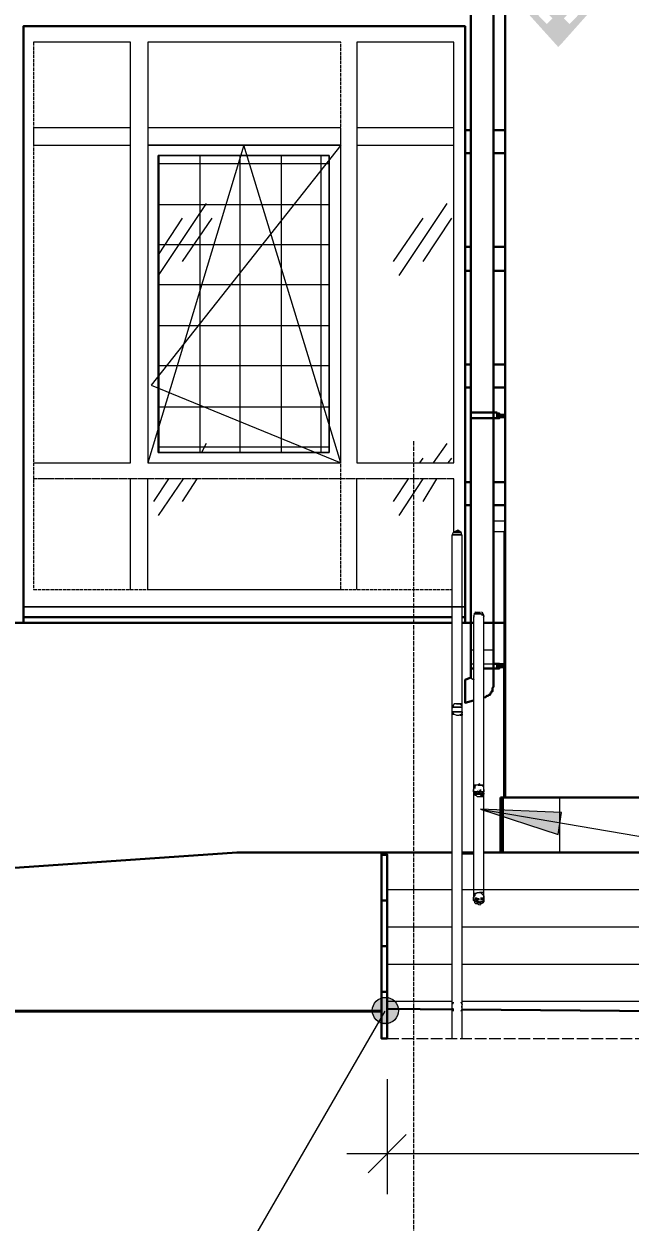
# Model space of a CAD drawing. Header units: millimetres. Extents: x 504091 to 2165846, y 135022 to 442887.
# Drawn here: x 1027416 to 1029664, y 307355 to 311793 of the extents above; entities that cross this region are included whole.
import ezdxf

# ---------------------------------------------------------------- set-up
doc = ezdxf.new("R2010")
doc.units = ezdxf.units.MM
doc.linetypes.add('PDF_IMPORT', pattern=[1, 0.8, -0.2])
doc.layers.get('Defpoints').update_dxf_attribs({"color": 255})
for name, color, linetype in [('PDF _Аннотация', 7, 'Continuous'), ('PDF _Лестницы', 7, 'Continuous'), ('PDF _Линии', 7, 'Continuous'), ('PDF _Оси', 7, 'Continuous'), ('PDF _Отметки', 7, 'Continuous'), ('PDF _Перекрытие', 7, 'Continuous'), ('PDF _Стены внутренние', 7, 'Continuous'), ('PDF _Стены наружные', 7, 'Continuous'), ('PDF _Узлы', 7, 'Continuous')]:
    doc.layers.add(name, color=color, linetype=linetype)
for name, color, linetype, true_color in [('PDF _Обобщенные модели', 7, 'Continuous', 0xb5bcbf), ('PDF _Ограждение', 7, 'Continuous', 0x7f7f7f), ('PDF _Окна', 7, 'Continuous', 0x383e42), ('PDF _Стены штриховка поверхности', 7, 'Continuous', 0xcacbcc)]:
    doc.layers.add(name, color=color, linetype=linetype, true_color=true_color)
doc.layers.add('размеры', color=7, linetype='Continuous', lineweight=9)
doc.styles.add('GOST Common_1', font='GOST_Common.ttf', dxfattribs={"width": 0.9, "height": 250})
doc.styles.add('GOST Common_6', font='GOST_Common.ttf', dxfattribs={"width": 0.9, "height": 200})
doc.dimstyles.new('ADSK_Основной_2_5_мм_Округление_до_10_мм', dxfattribs={"dimscale": 304.8, "dimtxt": 251.428749, "dimasz": 0.463911, "dimexe": 0.492126, "dimexo": 0.492126, "dimgap": 0.098425, "dimtad": 1, "dimdec": 0, "dimrnd": 10, "dimdsep": 46, "dimtxsty": 'GOST Common_1', "dimblk1": 'OBLIQUE', "dimblk2": 'OBLIQUE', "dimsah": 1, "dimcen": 0.09, "dimdle": 0.492126, "dimazin": 2, "dimtfac": 1, "dimtdec": 4, "dimtix": 1, "dimtmove": 0, "dimatfit": 3, "dimfxl": 0, "dimtvp": 1, "dimtolj": 1, "dimtzin": 0, "dimlwd": 20, "dimlwe": 20, "dimarcsym": 0})

# ---------------------------------------------------------------- blocks, each defined once
blk = doc.blocks.new('_Oblique')
at = {"color": 0, "linetype": 'ByBlock', "lineweight": -2}
blk.add_line((-0.5, -0.5), (0.5, 0.5), dxfattribs=at)
blk = doc.blocks.new('*D959')
at = {"layer": 'Defpoints', "color": 0, "lineweight": 20, "transparency": 16777216}
for p in [(1042002.3, 308089.2), (1028763.5, 308034.7), (1042002.3, 307608.4)]:
    blk.add_point(p, dxfattribs=at)
at = {"layer": 'размеры', "color": 0, "transparency": 16777216}
for p, q in [((1042002.3, 307939.2), (1042002.3, 307458.4)), ((1028763.5, 307884.7), (1028763.5, 307458.4)), ((1028613.5, 307608.4), (1042152.3, 307608.4))]:
    blk.add_line(p, q, dxfattribs=at)
at = {"layer": 'размеры', "color": 0, "transparency": 16777216, "xscale": 141.4, "yscale": 141.4, "zscale": 141.4, "rotation": 180}
blk.add_blockref('_Oblique', (1028763.5, 307608.4), dxfattribs=at)
at = {"layer": 'размеры', "color": 0, "transparency": 16777216, "xscale": 141.4, "yscale": 141.4, "zscale": 141.4}
blk.add_blockref('_Oblique', (1042002.3, 307608.4), dxfattribs=at)
at = {"layer": 'размеры', "color": 0, "lineweight": 20, "transparency": 16777216, "insert": (1035382.9, 307738.4), "char_height": 200, "attachment_point": 5, "style": 'GOST Common_6'}
blk.add_mtext('\\A1;13250', dxfattribs=at)

msp = doc.modelspace()

# ---------------------------------------------------------------- hatches: boundary and pattern name
at = {"layer": 'PDF _Аннотация', "transparency": 33554687}
msp.add_hatch(color=256, dxfattribs=at).paths.add_polyline_path([(1029410.1859, 308871.5086), (1029109.6709, 308884.2064), (1029151.997, 308871.5086), (1029397.4881, 308791.0891)])
at = {"layer": 'PDF _Обобщенные модели', "true_color": 0xbdbbb9, "transparency": 33554559}
msp.add_hatch(color=9, dxfattribs=at).paths.add_polyline_path([(1029179.2197, 310345.1668), (1029179.2197, 310336.7016), (1029200.3827, 310336.7016), (1029200.3827, 310345.1668)])
at = {"layer": 'PDF _Обобщенные модели', "transparency": 33554559}
msp.add_hatch(color=7, dxfattribs=at).paths.add_polyline_path([(1029056.4741, 309363.2022), (1029056.4741, 309367.4348), (1029052.2415, 309367.4348), (1029048.0089, 309363.2022), (1029052.2415, 309358.9696), (1029056.4741, 309358.9696)])
at = {"layer": 'PDF _Ограждение', "transparency": 33554559}
h = msp.add_hatch(color=256, dxfattribs=at)
h.paths.add_polyline_path([(1029113.5019, 308571.7049), (1029105.0367, 308575.9375), (1029113.5019, 308571.7049)], flags=0)
h.paths.add_polyline_path([(1029113.5019, 308571.7049), (1029109.2693, 308571.7049), (1029113.5019, 308571.7049)], flags=0)
h.paths.add_polyline_path([(1029113.5019, 308571.7049), (1029109.2693, 308571.7049), (1029113.5019, 308571.7049)], flags=0)
at = {"layer": 'PDF _Отметки', "transparency": 33554687}
msp.add_hatch(color=256, dxfattribs=at).paths.add_polyline_path([(1028767.401, 308187.3065), (1028746.238, 308187.3065), (1028737.7728, 308183.0739), (1028733.5402, 308183.0739), (1028729.3076, 308178.8413), (1028725.075, 308178.8413), (1028725.075, 308174.6087), (1028716.6097, 308166.1435), (1028712.3771, 308166.1435), (1028712.3771, 308161.9109), (1028708.1445, 308157.6783), (1028708.1445, 308144.9805), (1028703.9119, 308140.7479), (1028703.9119, 308132.2827), (1028708.1445, 308128.05), (1028708.1445, 308119.5848), (1028712.3771, 308115.3522), (1028712.3771, 308111.1196), (1028733.5402, 308089.9566), (1028746.238, 308089.9566), (1028750.4706, 308085.724), (1028763.1684, 308085.724), (1028767.401, 308089.9566), (1028775.8662, 308089.9566), (1028784.3314, 308098.4218), (1028788.5641, 308098.4218), (1028792.7967, 308102.6544), (1028792.7967, 308106.887), (1028801.2619, 308115.3522), (1028801.2619, 308119.5848), (1028805.4945, 308123.8174), (1028805.4945, 308153.4457), (1028801.2619, 308157.6783), (1028801.2619, 308161.9109), (1028797.0293, 308166.1435), (1028792.7967, 308166.1435), (1028792.7967, 308170.3761), (1028784.3314, 308178.8413), (1028780.0988, 308178.8413), (1028775.8662, 308183.0739), (1028771.6336, 308183.0739)])
at = {"layer": 'PDF _Стены штриховка поверхности', "true_color": 0xfbfbf4, "transparency": 33554687}
h = msp.add_hatch(color=7, dxfattribs=at)
h.paths.add_polyline_path([(1040473.9034, 311881.2887), (1040452.7403, 311902.4517), (1040431.5773, 311881.2887), (1040495.0664, 311813.567), (1040495.0664, 311809.3344), (1040511.9968, 311792.404), (1040533.1599, 311809.3344), (1040533.1599, 311813.567)])
h.paths.add_polyline_path([(1029519.9189, 311881.2887), (1029498.7559, 311902.4517), (1029481.8255, 311881.2887), (1029418.3364, 311813.567), (1029439.4994, 311792.404), (1029460.6624, 311813.567)])
h.paths.add_polyline_path([(1040554.3229, 311707.7518), (1040397.7165, 311881.2887), (1040478.136, 311953.243), (1040634.7424, 311953.243), (1040715.1619, 311881.2887), (1040567.0207, 311720.4497)])
h.paths.add_polyline_path([(1029397.1733, 311707.7518), (1029240.5669, 311881.2887), (1029316.7538, 311953.243), (1029477.5929, 311953.243), (1029553.7798, 311881.2887), (1029414.1038, 311724.6823)], flags=0)
h.paths.add_polyline_path([(1029312.5212, 311881.2887), (1029295.5908, 311902.4517), (1029274.4278, 311881.2887), (1029333.6843, 311813.567), (1029354.8473, 311792.404), (1029376.0103, 311813.567)])
h.paths.add_polyline_path([(1040681.3011, 311881.2887), (1040655.9054, 311902.4517), (1040638.975, 311881.2887), (1040579.7185, 311813.567), (1040579.7185, 311809.3344), (1040600.8816, 311792.404), (1040613.5794, 311809.3344), (1040617.812, 311813.567)])
h.paths.add_polyline_path([(1033992.5137, 313371.166), (1033993.7835, 313366.9334), (1033993.7835, 313371.166)])
h.paths.add_polyline_path([(1030328.8757, 311802.9855), (1030328.3467, 311805.1018), (1030328.3467, 311800.8692)])
h.paths.add_polyline_path([(1040768.7749, 309618.2553), (1040765.9532, 309616.8444), (1040770.1858, 309616.8444)])
h.paths.add_polyline_path([(1029099.48, 309618.2553), (1029096.6583, 309616.8444), (1029100.8909, 309616.8444)])
h.paths.add_polyline_path([(1038743.2655, 313213.3147), (1038742.7675, 313218.7922), (1038742.7675, 313214.5596)])
h.paths.add_polyline_path([(1033058.3776, 312711.5849), (1033062.6102, 312715.1121), (1033058.3776, 312715.1121)])
h.paths.add_polyline_path([(1035737.6172, 312711.5849), (1035741.8498, 312715.1121), (1035737.6172, 312715.1121)])
h.paths.add_polyline_path([(1033719.1621, 313213.3147), (1033718.6641, 313218.7922), (1033718.6641, 313214.5596)])
msp.add_hatch(color=7, dxfattribs=at).paths.add_polyline_path([(1029083.8737, 308724.0787), (1029041.5476, 308724.0787), (1029041.5476, 308715.6135), (1029083.8737, 308715.6135)])

# ---------------------------------------------------------------- linework, layer by layer
at = {"layer": 'PDF _Аннотация', "lineweight": 9}
msp.add_lwpolyline([(1029109.6709, 308884.2064), (1041652.7097, 306747.4517), (1042439.9745, 306747.4517), (1041652.7097, 306747.4517), (1035079.4725, 308884.9177)], dxfattribs=at)
msp.add_lwpolyline([(1029109.6709, 308884.2064), (1029397.4881, 308791.0891), (1029410.1859, 308871.5086)], close=True, dxfattribs=at)
at = {"layer": 'PDF _Лестницы', "linetype": 'PDF_IMPORT', "lineweight": 9, "ltscale": 54.057807}
msp.add_line((1028763.4523, 308034.7168), (1042036.1511, 308034.7168), dxfattribs=at)
at = {"layer": 'PDF _Лестницы', "lineweight": 9}
msp.add_lwpolyline([(1028763.4542, 308034.7168), (1028763.4523, 308075.8518), (1028763.4523, 308236.6908), (1028763.4523, 308397.5298), (1028763.4523, 308554.1363), (1028763.4523, 308714.9753)], dxfattribs=at)
at = {"layer": 'PDF _Линии', "lineweight": 9}
for p, q in [((1028763.4523, 308448.7168), (1029003.4542, 308448.7168)), ((1029041.5476, 308448.7168), (1041719.9642, 308448.7168)), ((1028763.4523, 308310.7168), (1029003.4542, 308310.7168)), ((1029041.5476, 308310.7168), (1041719.9642, 308310.7168)), ((1028763.4523, 308172.7168), (1029003.4542, 308172.7168)), ((1029041.5476, 308172.7168), (1041719.9642, 308172.7168))]:
    msp.add_line(p, q, dxfattribs=at)
at = {"layer": 'PDF _Линии', "lineweight": 30}
for p, q in [((1029007.6868, 308142.6874), (1028763.4523, 308144.7168)), ((1042002.2902, 308034.7168), (1029040.6486, 308142.4136))]:
    msp.add_line(p, q, dxfattribs=at)
for points in [[(1029200.3827, 308927.2438), (1029200.3827, 313650.8322), (1029094.5676, 313650.8322), (1029094.5676, 313701.6234), (1041572.2902, 313701.6234), (1041572.2902, 313650.8322)], [(1029200.3827, 312618.0763), (1029119.9632, 312618.0763), (1029073.4046, 312618.0763), (1029073.4046, 312482.6329), (1029073.4046, 312431.8416), (1029073.4046, 309430.9239)], [(1029158.0567, 309430.9239), (1029158.0567, 312431.8416), (1029158.0567, 312482.6329)], [(1027414.223, 309574.8325), (1027414.223, 311784.2529), (1029052.2415, 311784.2529), (1029052.2415, 309574.8325)], [(1029052.2415, 311399.0857), (1029073.4046, 311399.0857)], [(1029158.0567, 311399.0857), (1029200.3827, 311399.0857)], [(1029073.4046, 311314.4336), (1029052.2415, 311314.4336)], [(1029200.3827, 311314.4336), (1029158.0567, 311314.4336)], [(1029052.2415, 310967.3599), (1029073.4046, 310967.3599)], [(1029158.0567, 310967.3599), (1029200.3827, 310967.3599)], [(1029073.4046, 310878.4752), (1029052.2415, 310878.4752)], [(1029200.3827, 310878.4752), (1029158.0567, 310878.4752)], [(1029052.2415, 310531.4015), (1029073.4046, 310531.4015)], [(1029158.0567, 310531.4015), (1029200.3827, 310531.4015)], [(1029073.4046, 310446.7494), (1029052.2415, 310446.7494)], [(1029200.3827, 310446.7494), (1029158.0567, 310446.7494)], [(1029170.7545, 310349.3994), (1029179.2197, 310349.3994), (1029179.2197, 310345.1668), (1029179.2197, 310336.7016), (1029179.2197, 310332.469), (1029170.7545, 310332.469)], [(1029200.3827, 310345.1668), (1029170.7545, 310345.1668)], [(1029170.7545, 310336.7016), (1029200.3827, 310336.7016)], [(1029052.2415, 310095.4431), (1029073.4046, 310095.4431)], [(1029158.0567, 310095.4431), (1029200.3827, 310095.4431)], [(1029073.4046, 310010.7909), (1029052.2415, 310010.7909)], [(1029200.3827, 310010.7909), (1029158.0567, 310010.7909)], [(1029073.4046, 309473.25), (1029073.4046, 309422.4587), (1029073.4046, 309371.6674), (1029052.2415, 309363.2022), (1029052.2415, 309358.9696), (1029052.2415, 309354.737), (1029052.2415, 309350.5044), (1029052.2415, 309342.0392), (1029052.2415, 309329.3414), (1029052.2415, 309320.8762), (1029052.2415, 309308.1783), (1029052.2415, 309299.7131), (1029052.2415, 309291.2479), (1029052.2415, 309282.7827), (1029052.2415, 309278.5501), (1029083.8737, 309287.3368)], [(1029121.9671, 309297.9183), (1029128.4284, 309299.7131), (1029132.661, 309303.9457), (1029136.8937, 309303.9457), (1029141.1263, 309308.1783), (1029145.3589, 309308.1783), (1029145.3589, 309312.411), (1029149.5915, 309316.6436), (1029149.5915, 309320.8762), (1029153.8241, 309320.8762), (1029153.8241, 309325.1088), (1029153.8241, 309329.3414), (1029153.8241, 309333.574), (1029158.0567, 309337.8066), (1029158.0567, 309342.0392), (1029158.0567, 309422.4587), (1029158.0567, 309473.25)], [(1029073.4046, 309422.4587), (1029073.4046, 309405.5283), (1029083.8737, 309405.5283)], [(1029121.9671, 309405.5283), (1029158.0567, 309405.5283), (1029170.7545, 309405.5283), (1029179.2197, 309405.5283), (1029179.2197, 309409.7609), (1029179.2197, 309418.2261), (1029179.2197, 309422.4587), (1029170.7545, 309422.4587)], [(1029158.0567, 309422.4587), (1029170.7545, 309422.4587), (1029170.7545, 309405.5283)], [(1029200.3827, 309418.2261), (1029170.7545, 309418.2261)], [(1029170.7545, 309409.7609), (1029200.3827, 309409.7609)], [(1029183.4523, 308927.2438), (1029183.4523, 308812.9634)], [(1029191.9175, 308724.0787), (1029191.9175, 308927.2438)], [(1029581.3173, 308724.0787), (1030406.6755, 308724.0787), (1030406.6755, 308927.2438)], [(1029183.4523, 308812.9634), (1029183.4523, 308724.0787)], [(1029003.4542, 308724.0787), (1028205.7203, 308724.0787), (1021703.097, 308275.6135)], [(1028763.4542, 308034.7168), (1028742.2893, 308034.7168), (1028742.2893, 308724.0787)], [(1029083.8737, 308724.0787), (1029041.5476, 308724.0787)], [(1029041.5476, 308724.0787), (1029083.8737, 308724.0787)], [(1029581.3173, 308724.0787), (1029121.9671, 308724.0787)], [(1028742.2964, 308715.6146), (1028763.4523, 308715.6135), (1028763.4542, 308034.7168)], [(1028763.4523, 308546.3093), (1028742.2893, 308546.3093)], [(1028763.4523, 308377.005), (1028742.2893, 308377.005)], [(1028763.4523, 308207.7008), (1028742.2893, 308207.7008)]]:
    msp.add_lwpolyline(points, dxfattribs=at)
at = {"layer": 'PDF _Линии', "lineweight": 9, "ltscale": 3.057874}
msp.add_lwpolyline([(1028590.8875, 311344.0619), (1027888.2749, 310455.2146), (1028590.8875, 310167.3974), (1028231.116, 311344.0619), (1027875.5771, 310167.3974)], dxfattribs=at)
at = {"layer": 'PDF _Линии', "lineweight": 9}
msp.add_lwpolyline([(1028548.5614, 311305.9684), (1027913.6705, 311305.9684), (1027913.6705, 310205.4908), (1028548.5614, 310205.4908)], close=True, dxfattribs=at)
at = {"layer": 'PDF _Линии', "lineweight": 30}
msp.add_lwpolyline([(1029170.7545, 310353.632), (1029158.0567, 310353.632), (1029073.4046, 310353.632), (1029073.4046, 310332.469), (1029158.0567, 310332.469), (1029170.7545, 310332.469)], close=True, dxfattribs=at)
at = {"layer": 'PDF _Линии', "lineweight": 30, "ltscale": 0.804306}
msp.add_lwpolyline([(1027575.062, 309574.8325), (1023892.6948, 309574.8325)], dxfattribs=at)
at = {"layer": 'PDF _Линии', "lineweight": 30, "ltscale": 0.550314}
msp.add_lwpolyline([(1028332.6985, 309595.9956), (1027418.4556, 309595.9956)], dxfattribs=at)
at = {"layer": 'PDF _Линии', "lineweight": 30, "ltscale": 0.846638}
for points in [[(1029003.4542, 309574.8325), (1027575.062, 309574.8325)], [(1029003.4542, 309595.9956), (1028332.6985, 309595.9956)], [(1029052.2415, 309595.9956), (1029041.5476, 309595.9956)], [(1029083.8737, 309574.8325), (1029041.5476, 309574.8325)], [(1029196.1501, 309574.8325), (1029121.9671, 309574.8325)]]:
    msp.add_lwpolyline(points, dxfattribs=at)
at = {"layer": 'PDF _Линии', "lineweight": 30, "ltscale": 11.852926}
msp.add_lwpolyline([(1030406.6755, 308927.2438), (1029183.4523, 308927.2438)], dxfattribs=at)
at = {"layer": 'PDF _Линии', "lineweight": 9}
for points in [[(1028763.4523, 308586.7168), (1029003.4542, 308586.7168)], [(1029041.5476, 308586.7168), (1041719.9642, 308586.7168)]]:
    msp.add_lwpolyline(points, dxfattribs=at)
at = {"layer": 'PDF _Линии', "lineweight": 40}
msp.add_lwpolyline([(1028742.2893, 308135.6135), (1019334.178, 308135.6135), (1018851.661, 307881.7901), (1018462.2612, 307881.7901), (1018462.2612, 308393.9354), (1016652.6491, 308402.7114)], dxfattribs=at)
at = {"layer": 'PDF _Обобщенные модели', "color": 7, "lineweight": 18}
for points in [[(1029158.0567, 310332.469), (1029158.0567, 310353.632)], [(1029179.2197, 310345.1668), (1029170.7545, 310345.1668)], [(1029170.7545, 310336.7016), (1029179.2197, 310336.7016)], [(1029083.8737, 309473.25), (1029073.4046, 309473.25)], [(1029158.0567, 309473.25), (1029121.9671, 309473.25)], [(1029073.4046, 309422.4587), (1029083.8737, 309422.4587)], [(1029121.9671, 309422.4587), (1029145.3589, 309422.4587), (1029153.8241, 309422.4587), (1029158.0567, 309422.4587), (1029158.0567, 309405.5283)], [(1029179.2197, 309418.2261), (1029170.7545, 309418.2261)], [(1029170.7545, 309409.7609), (1029179.2197, 309409.7609)], [(1029073.4046, 309371.6674), (1029077.6372, 309367.4348), (1029086.1024, 309363.2022)]]:
    msp.add_lwpolyline(points, dxfattribs=at)
at = {"layer": 'PDF _Обобщенные модели', "color": 254, "lineweight": 0, "true_color": 0xdbdfe8}
msp.add_lwpolyline([(1029128.4284, 309299.7131), (1029128.4284, 309299.7131), (1029128.4284, 309299.7131)], close=True, dxfattribs=at)
at = {"layer": 'PDF _Ограждение', "color": 7, "lineweight": 9}
for points in [[(1029200.3827, 309951.5345), (1029158.0567, 309951.5345)], [(1029041.5476, 308034.7168), (1029041.5476, 309244.6893), (1029041.5476, 309253.1545), (1029041.5476, 309896.5106), (1029037.315, 309909.2084), (1029024.6172, 309917.6736), (1029007.6868, 309909.2084), (1029003.4542, 309896.5106), (1029003.4542, 309253.1545), (1029003.4542, 309248.9219), (1029007.6868, 309240.4566), (1029007.6868, 309236.224), (1029011.9194, 309236.224)], [(1029158.0567, 309913.441), (1029200.3827, 309913.441), (1029196.1501, 309913.441), (1029196.1501, 309418.2261)], [(1029083.8737, 309595.9956), (1029083.8737, 309591.7629), (1029083.8737, 308952.6394), (1029083.8737, 308554.7745)], [(1029121.9671, 308554.7745), (1029121.9671, 308546.3093), (1029121.9671, 308542.0766), (1029117.7345, 308537.844), (1029113.5019, 308533.6114), (1029109.2693, 308533.6114), (1029105.0367, 308529.3788), (1029096.5715, 308533.6114), (1029092.3389, 308533.6114), (1029088.1063, 308537.844), (1029088.1063, 308542.0766), (1029083.8737, 308546.3093), (1029083.8737, 308554.7745), (1029083.8737, 308559.0071), (1029088.1063, 308563.2397), (1029088.1063, 308567.4723), (1029092.3389, 308571.7049), (1029096.5715, 308575.9375), (1029105.0367, 308575.9375), (1029109.2693, 308575.9375), (1029113.5019, 308571.7049), (1029117.7345, 308567.4723), (1029121.9671, 308563.2397), (1029121.9671, 308559.0071), (1029121.9671, 308554.7745), (1029121.9671, 308952.6394), (1029121.9671, 309591.7629), (1029121.9671, 309595.9956)], [(1029196.1501, 308927.2438), (1029196.1501, 309409.7609)], [(1029037.315, 309236.224), (1029041.5476, 309240.4566), (1029041.5476, 309248.9219), (1029041.5476, 309253.1545), (1029041.5476, 309257.3871), (1029041.5476, 309265.8523), (1029037.315, 309270.0849), (1029033.0824, 309274.3175), (1029028.8498, 309274.3175), (1029024.6172, 309274.3175), (1029016.152, 309274.3175), (1029011.9194, 309274.3175), (1029007.6868, 309270.0849), (1029007.6868, 309265.8523), (1029003.4542, 309257.3871), (1029003.4542, 309253.1545), (1029003.4542, 309244.6893), (1029003.4542, 308034.7168)], [(1029003.4542, 309244.6893), (1029003.4542, 309236.224), (1029011.9194, 309236.224), (1029020.3846, 309231.9914), (1029028.8498, 309231.9914), (1029037.315, 309236.224), (1029041.5476, 309236.224), (1029041.5476, 309244.6893)], [(1029003.4542, 308186.5377), (1029003.4542, 308152.6769), (1029003.4542, 308148.4443), (1029007.6868, 308144.2117), (1029007.6868, 308135.7465)], [(1029007.6868, 308169.6073), (1029007.6868, 308165.3747), (1029003.4542, 308161.1421), (1029003.4542, 308152.6769)], [(1029037.315, 308135.7465), (1029041.5476, 308144.2117), (1029041.5476, 308148.4443), (1029041.5476, 308152.6769), (1029041.5476, 308161.1421), (1029041.5476, 308165.3747), (1029037.315, 308169.6073)], [(1029041.5476, 308152.6769), (1029041.5476, 308186.5377)]]:
    msp.add_lwpolyline(points, dxfattribs=at)
at = {"layer": 'PDF _Ограждение', "lineweight": 0}
for points in [[(1029041.5476, 309900.7432), (1029003.4542, 309900.7432), (1029041.5476, 309900.7432)], [(1029037.315, 309909.2084), (1029011.9194, 309909.2084), (1029037.315, 309909.2084)], [(1029037.315, 309909.2084), (1029011.9194, 309909.2084), (1029037.315, 309909.2084)], [(1029028.8498, 309913.441), (1029020.3846, 309913.441), (1029028.8498, 309913.441)], [(1029109.3561, 309612.6118), (1029088.1931, 309612.6118), (1029109.3561, 309612.6118)], [(1029109.3561, 309612.6118), (1029088.1931, 309612.6118), (1029109.3561, 309612.6118)], [(1029079.7279, 309599.914), (1029079.7279, 309599.914), (1029079.7279, 309599.914)], [(1029088.1931, 309608.3792), (1029083.9605, 309608.3792), (1029088.1931, 309608.3792)], [(1029113.5887, 309608.3792), (1029088.1931, 309608.3792), (1029113.5887, 309608.3792)], [(1029113.5887, 309608.3792), (1029088.1931, 309608.3792), (1029113.5887, 309608.3792)], [(1029113.5887, 309608.3792), (1029100.8909, 309608.3792), (1029113.5887, 309608.3792)], [(1029117.8213, 309604.1466), (1029113.5887, 309604.1466), (1029117.8213, 309604.1466)], [(1029117.8213, 309599.914), (1029117.8213, 309599.914), (1029117.8213, 309599.914)], [(1029117.8213, 309599.914), (1029117.8213, 309599.914), (1029117.8213, 309599.914)], [(1029117.8213, 309595.6814), (1029117.8213, 309595.6814), (1029117.8213, 309595.6814)], [(1029117.8213, 309595.6814), (1029117.8213, 309595.6814), (1029117.8213, 309595.6814)], [(1029196.1501, 309422.4587), (1029170.7545, 309422.4587), (1029196.1501, 309422.4587)], [(1029041.5476, 309261.6197), (1029003.4542, 309261.6197), (1029041.5476, 309261.6197)], [(1029003.4542, 309257.3871), (1029003.4542, 309257.3871), (1029003.4542, 309257.3871)], [(1029003.4542, 309257.3871), (1029003.4542, 309257.3871), (1029003.4542, 309257.3871)], [(1029041.5476, 309274.3175), (1029020.3846, 309274.3175), (1029041.5476, 309274.3175)], [(1029041.5476, 309274.3175), (1029024.6172, 309274.3175), (1029041.5476, 309274.3175)], [(1029041.5476, 309257.3871), (1029041.5476, 309257.3871), (1029041.5476, 309257.3871)], [(1029041.5476, 309257.3871), (1029041.5476, 309257.3871), (1029041.5476, 309257.3871)], [(1029041.5476, 309257.3871), (1029041.5476, 309257.3871), (1029041.5476, 309257.3871)], [(1029041.5476, 309244.6893), (1029003.4542, 309244.6893), (1029041.5476, 309244.6893)], [(1029007.6868, 309240.4566), (1029003.4542, 309244.6893), (1029007.6868, 309240.4566)], [(1029007.6868, 309236.224), (1029003.4542, 309240.4566), (1029007.6868, 309236.224)], [(1029007.6868, 309240.4566), (1029003.4542, 309240.4566), (1029007.6868, 309240.4566)], [(1029007.6868, 309236.224), (1029007.6868, 309236.224), (1029007.6868, 309236.224)], [(1029007.6868, 309236.224), (1029007.6868, 309236.224), (1029007.6868, 309236.224)], [(1029041.5476, 309231.9914), (1029033.0824, 309231.9914), (1029041.5476, 309231.9914)], [(1029041.5476, 309231.9914), (1029033.0824, 309231.9914), (1029041.5476, 309231.9914)], [(1029037.315, 309236.224), (1029037.315, 309236.224), (1029037.315, 309236.224)], [(1029037.315, 309236.224), (1029037.315, 309236.224), (1029037.315, 309236.224)], [(1029041.5476, 309244.6893), (1029041.5476, 309244.6893), (1029041.5476, 309244.6893)], [(1029041.5476, 309244.6893), (1029041.5476, 309244.6893), (1029041.5476, 309244.6893)], [(1029041.5476, 309244.6893), (1029041.5476, 309244.6893), (1029041.5476, 309244.6893)], [(1029041.5476, 309240.4566), (1029041.5476, 309244.6893), (1029041.5476, 309240.4566)], [(1029041.5476, 309231.9914), (1029041.5476, 309236.224), (1029041.5476, 309231.9914)], [(1029092.3389, 308973.8025), (1029083.8737, 308973.8025), (1029092.3389, 308973.8025)], [(1029088.1063, 308965.3373), (1029088.1063, 308965.3373), (1029088.1063, 308965.3373)], [(1029088.1063, 308965.3373), (1029088.1063, 308965.3373), (1029088.1063, 308965.3373)], [(1029088.1063, 308961.1046), (1029088.1063, 308965.3373), (1029088.1063, 308961.1046)], [(1029096.5715, 308948.4068), (1029088.1063, 308948.4068), (1029096.5715, 308948.4068)], [(1029092.3389, 308969.5699), (1029092.3389, 308969.5699), (1029092.3389, 308969.5699)], [(1029092.3389, 308969.5699), (1029092.3389, 308969.5699), (1029092.3389, 308969.5699)], [(1029096.5715, 308952.6394), (1029096.5715, 308952.6394), (1029096.5715, 308952.6394)], [(1029096.5715, 308952.6394), (1029096.5715, 308952.6394), (1029096.5715, 308952.6394)], [(1029100.8041, 308948.4068), (1029096.5715, 308952.6394), (1029100.8041, 308948.4068)], [(1029096.5715, 308948.4068), (1029096.5715, 308948.4068), (1029096.5715, 308948.4068)], [(1029096.5715, 308948.4068), (1029096.5715, 308948.4068), (1029096.5715, 308948.4068)], [(1029096.5715, 308948.4068), (1029096.5715, 308948.4068), (1029096.5715, 308948.4068)], [(1029096.5715, 308948.4068), (1029096.5715, 308948.4068), (1029096.5715, 308948.4068)], [(1029096.5715, 308948.4068), (1029096.5715, 308948.4068), (1029096.5715, 308948.4068)], [(1029096.5715, 308948.4068), (1029096.5715, 308948.4068), (1029096.5715, 308948.4068)], [(1029096.5715, 308948.4068), (1029096.5715, 308948.4068), (1029096.5715, 308948.4068)], [(1029096.5715, 308948.4068), (1029096.5715, 308948.4068), (1029096.5715, 308948.4068)], [(1029100.8041, 308973.8025), (1029100.8041, 308973.8025), (1029100.8041, 308973.8025)], [(1029100.8041, 308973.8025), (1029100.8041, 308973.8025), (1029100.8041, 308973.8025)], [(1029121.9671, 308973.8025), (1029100.8041, 308973.8025), (1029121.9671, 308973.8025)], [(1029100.8041, 308956.872), (1029100.8041, 308956.872), (1029100.8041, 308956.872)], [(1029100.8041, 308956.872), (1029100.8041, 308956.872), (1029100.8041, 308956.872)], [(1029100.8041, 308952.6394), (1029100.8041, 308952.6394), (1029100.8041, 308952.6394)], [(1029100.8041, 308952.6394), (1029100.8041, 308952.6394), (1029100.8041, 308952.6394)], [(1029100.8041, 308948.4068), (1029100.8041, 308948.4068), (1029100.8041, 308948.4068)], [(1029100.8041, 308948.4068), (1029100.8041, 308948.4068), (1029100.8041, 308948.4068)], [(1029100.8041, 308948.4068), (1029100.8041, 308948.4068), (1029100.8041, 308948.4068)], [(1029105.0367, 308973.8025), (1029105.0367, 308973.8025), (1029105.0367, 308973.8025)], [(1029113.5019, 308973.8025), (1029105.0367, 308973.8025), (1029113.5019, 308973.8025)], [(1029109.2693, 308952.6394), (1029105.0367, 308952.6394), (1029109.2693, 308952.6394)], [(1029105.0367, 308948.4068), (1029105.0367, 308952.6394), (1029105.0367, 308948.4068)], [(1029105.0367, 308948.4068), (1029105.0367, 308948.4068), (1029105.0367, 308948.4068)], [(1029105.0367, 308948.4068), (1029105.0367, 308948.4068), (1029105.0367, 308948.4068)], [(1029117.7345, 308948.4068), (1029105.0367, 308948.4068), (1029117.7345, 308948.4068)], [(1029105.0367, 308948.4068), (1029105.0367, 308948.4068), (1029105.0367, 308948.4068)], [(1029105.0367, 308948.4068), (1029105.0367, 308948.4068), (1029105.0367, 308948.4068)], [(1029105.0367, 308948.4068), (1029105.0367, 308948.4068), (1029105.0367, 308948.4068)], [(1029105.0367, 308948.4068), (1029105.0367, 308948.4068), (1029105.0367, 308948.4068)], [(1029105.0367, 308948.4068), (1029105.0367, 308948.4068), (1029105.0367, 308948.4068)], [(1029105.0367, 308948.4068), (1029105.0367, 308948.4068), (1029105.0367, 308948.4068)], [(1029109.2693, 308952.6394), (1029109.2693, 308956.872), (1029109.2693, 308952.6394)], [(1029117.7345, 308948.4068), (1029109.2693, 308948.4068), (1029117.7345, 308948.4068)], [(1029113.5019, 308973.8025), (1029113.5019, 308973.8025), (1029113.5019, 308973.8025)], [(1029113.5019, 308973.8025), (1029113.5019, 308973.8025), (1029113.5019, 308973.8025)], [(1029117.7345, 308948.4068), (1029113.5019, 308948.4068), (1029117.7345, 308948.4068)], [(1029117.7345, 308969.5699), (1029117.7345, 308969.5699), (1029117.7345, 308969.5699)], [(1029117.7345, 308969.5699), (1029117.7345, 308969.5699), (1029117.7345, 308969.5699)], [(1029121.9671, 308965.3373), (1029117.7345, 308969.5699), (1029121.9671, 308965.3373)], [(1029121.9671, 308956.872), (1029121.9671, 308956.872), (1029121.9671, 308956.872)], [(1029121.9671, 308956.872), (1029121.9671, 308956.872), (1029121.9671, 308956.872)], [(1029121.9671, 308952.6394), (1029121.9671, 308956.872), (1029121.9671, 308952.6394)], [(1029088.1063, 308939.9416), (1029083.8737, 308944.1742), (1029088.1063, 308939.9416)], [(1029096.5715, 308944.1742), (1029092.3389, 308944.1742), (1029096.5715, 308944.1742)], [(1029100.8041, 308944.1742), (1029096.5715, 308944.1742), (1029100.8041, 308944.1742)], [(1029096.5715, 308944.1742), (1029096.5715, 308944.1742), (1029096.5715, 308944.1742)], [(1029096.5715, 308944.1742), (1029096.5715, 308944.1742), (1029096.5715, 308944.1742)], [(1029100.8041, 308944.1742), (1029100.8041, 308944.1742), (1029100.8041, 308944.1742)], [(1029100.8041, 308944.1742), (1029100.8041, 308944.1742), (1029100.8041, 308944.1742)], [(1029100.8041, 308944.1742), (1029100.8041, 308944.1742), (1029100.8041, 308944.1742)], [(1029100.8041, 308944.1742), (1029100.8041, 308944.1742), (1029100.8041, 308944.1742)], [(1029100.8041, 308944.1742), (1029100.8041, 308944.1742), (1029100.8041, 308944.1742)], [(1029109.2693, 308944.1742), (1029100.8041, 308944.1742), (1029109.2693, 308944.1742)], [(1029100.8041, 308939.9416), (1029100.8041, 308939.9416), (1029100.8041, 308939.9416)], [(1029100.8041, 308939.9416), (1029100.8041, 308939.9416), (1029100.8041, 308939.9416)], [(1029121.9671, 308939.9416), (1029100.8041, 308939.9416), (1029121.9671, 308939.9416)], [(1029105.0367, 308944.1742), (1029105.0367, 308944.1742), (1029105.0367, 308944.1742)], [(1029105.0367, 308944.1742), (1029105.0367, 308944.1742), (1029105.0367, 308944.1742)], [(1029105.0367, 308944.1742), (1029105.0367, 308944.1742), (1029105.0367, 308944.1742)], [(1029105.0367, 308944.1742), (1029105.0367, 308944.1742), (1029105.0367, 308944.1742)], [(1029109.2693, 308944.1742), (1029109.2693, 308944.1742), (1029109.2693, 308944.1742)], [(1029109.2693, 308944.1742), (1029109.2693, 308944.1742), (1029109.2693, 308944.1742)], [(1029109.2693, 308944.1742), (1029109.2693, 308944.1742), (1029109.2693, 308944.1742)], [(1029121.9671, 308931.4764), (1029109.2693, 308931.4764), (1029121.9671, 308931.4764)], [(1029121.9671, 308944.1742), (1029113.5019, 308944.1742), (1029121.9671, 308944.1742)], [(1029121.9671, 308939.9416), (1029121.9671, 308944.1742), (1029121.9671, 308939.9416)], [(1029200.3827, 308927.2438), (1029196.1501, 308927.2438), (1029200.3827, 308927.2438)], [(1029092.3389, 308571.7049), (1029083.8737, 308571.7049), (1029092.3389, 308571.7049)], [(1029088.1063, 308567.4723), (1029088.1063, 308567.4723), (1029088.1063, 308567.4723)], [(1029088.1063, 308567.4723), (1029088.1063, 308567.4723), (1029088.1063, 308567.4723)], [(1029088.1063, 308563.2397), (1029088.1063, 308567.4723), (1029088.1063, 308563.2397)], [(1029096.5715, 308554.7745), (1029088.1063, 308554.7745), (1029096.5715, 308554.7745)], [(1029096.5715, 308550.5419), (1029088.1063, 308550.5419), (1029096.5715, 308550.5419)], [(1029100.8041, 308550.5419), (1029088.1063, 308550.5419), (1029100.8041, 308550.5419)], [(1029100.8041, 308550.5419), (1029088.1063, 308550.5419), (1029100.8041, 308550.5419)], [(1029092.3389, 308571.7049), (1029092.3389, 308571.7049), (1029092.3389, 308571.7049)], [(1029092.3389, 308571.7049), (1029092.3389, 308571.7049), (1029092.3389, 308571.7049)], [(1029092.3389, 308546.3093), (1029096.5715, 308546.3093), (1029096.5715, 308546.3093), (1029096.5715, 308546.3093)], [(1029096.5715, 308546.3093), (1029092.3389, 308546.3093), (1029096.5715, 308546.3093)], [(1029096.5715, 308550.5419), (1029096.5715, 308550.5419), (1029096.5715, 308550.5419)], [(1029096.5715, 308550.5419), (1029096.5715, 308550.5419), (1029096.5715, 308550.5419)], [(1029096.5715, 308550.5419), (1029096.5715, 308550.5419), (1029096.5715, 308550.5419)], [(1029096.5715, 308550.5419), (1029096.5715, 308550.5419), (1029096.5715, 308550.5419)], [(1029096.5715, 308550.5419), (1029096.5715, 308550.5419), (1029096.5715, 308550.5419)], [(1029096.5715, 308550.5419), (1029096.5715, 308550.5419), (1029096.5715, 308550.5419)], [(1029096.5715, 308550.5419), (1029096.5715, 308550.5419), (1029096.5715, 308550.5419)], [(1029100.8041, 308546.3093), (1029096.5715, 308546.3093), (1029100.8041, 308546.3093)], [(1029100.8041, 308554.7745), (1029100.8041, 308554.7745), (1029100.8041, 308554.7745)], [(1029100.8041, 308554.7745), (1029100.8041, 308554.7745), (1029100.8041, 308554.7745)], [(1029100.8041, 308554.7745), (1029100.8041, 308554.7745), (1029100.8041, 308554.7745)], [(1029100.8041, 308554.7745), (1029100.8041, 308554.7745), (1029100.8041, 308554.7745)], [(1029100.8041, 308554.7745), (1029100.8041, 308554.7745), (1029100.8041, 308554.7745)], [(1029100.8041, 308554.7745), (1029100.8041, 308554.7745), (1029100.8041, 308554.7745)], [(1029100.8041, 308550.5419), (1029100.8041, 308554.7745), (1029100.8041, 308550.5419)], [(1029105.0367, 308550.5419), (1029100.8041, 308550.5419), (1029105.0367, 308550.5419)], [(1029100.8041, 308550.5419), (1029100.8041, 308550.5419), (1029100.8041, 308550.5419)], [(1029100.8041, 308550.5419), (1029100.8041, 308550.5419), (1029100.8041, 308550.5419)], [(1029100.8041, 308546.3093), (1029100.8041, 308546.3093), (1029100.8041, 308546.3093)], [(1029100.8041, 308546.3093), (1029100.8041, 308546.3093), (1029100.8041, 308546.3093)], [(1029100.8041, 308546.3093), (1029100.8041, 308546.3093), (1029100.8041, 308546.3093)], [(1029100.8041, 308546.3093), (1029100.8041, 308546.3093), (1029100.8041, 308546.3093)], [(1029121.9671, 308575.9375), (1029105.0367, 308575.9375), (1029121.9671, 308575.9375)], [(1029105.0367, 308550.5419), (1029105.0367, 308550.5419), (1029105.0367, 308550.5419)], [(1029105.0367, 308550.5419), (1029105.0367, 308550.5419), (1029105.0367, 308550.5419)], [(1029105.0367, 308550.5419), (1029105.0367, 308550.5419), (1029105.0367, 308550.5419)], [(1029105.0367, 308550.5419), (1029105.0367, 308550.5419), (1029105.0367, 308550.5419)], [(1029105.0367, 308550.5419), (1029105.0367, 308550.5419), (1029105.0367, 308550.5419)], [(1029105.0367, 308550.5419), (1029105.0367, 308550.5419), (1029105.0367, 308550.5419)], [(1029105.0367, 308550.5419), (1029105.0367, 308550.5419), (1029105.0367, 308550.5419)], [(1029105.0367, 308550.5419), (1029105.0367, 308550.5419), (1029105.0367, 308550.5419)], [(1029105.0367, 308550.5419), (1029105.0367, 308550.5419), (1029105.0367, 308550.5419)], [(1029105.0367, 308550.5419), (1029105.0367, 308550.5419), (1029105.0367, 308550.5419)], [(1029121.9671, 308554.7745), (1029109.2693, 308554.7745), (1029121.9671, 308554.7745)], [(1029117.7345, 308550.5419), (1029109.2693, 308550.5419), (1029117.7345, 308550.5419)], [(1029117.7345, 308550.5419), (1029109.2693, 308550.5419), (1029117.7345, 308550.5419)], [(1029109.2693, 308546.3093), (1029109.2693, 308546.3093), (1029109.2693, 308546.3093)], [(1029109.2693, 308546.3093), (1029109.2693, 308546.3093), (1029109.2693, 308546.3093)], [(1029117.7345, 308550.5419), (1029113.5019, 308550.5419), (1029117.7345, 308550.5419)], [(1029113.5019, 308546.3093), (1029113.5019, 308546.3093), (1029113.5019, 308546.3093)], [(1029117.7345, 308567.4723), (1029117.7345, 308567.4723), (1029117.7345, 308567.4723)], [(1029117.7345, 308567.4723), (1029117.7345, 308567.4723), (1029117.7345, 308567.4723)], [(1029121.9671, 308563.2397), (1029117.7345, 308567.4723), (1029121.9671, 308563.2397)], [(1029121.9671, 308550.5419), (1029121.9671, 308554.7745), (1029121.9671, 308550.5419)], [(1029096.5715, 308542.0766), (1029096.5715, 308542.0766), (1029096.5715, 308542.0766)], [(1029100.8041, 308542.0766), (1029100.8041, 308542.0766), (1029100.8041, 308542.0766)], [(1029100.8041, 308542.0766), (1029100.8041, 308542.0766), (1029100.8041, 308542.0766)], [(1029100.8041, 308542.0766), (1029100.8041, 308542.0766), (1029100.8041, 308542.0766)], [(1029105.0367, 308542.0766), (1029100.8041, 308542.0766), (1029105.0367, 308542.0766)], [(1029105.0367, 308542.0766), (1029100.8041, 308542.0766), (1029105.0367, 308542.0766)], [(1029105.0367, 308542.0766), (1029105.0367, 308542.0766), (1029105.0367, 308542.0766)], [(1029105.0367, 308542.0766), (1029105.0367, 308542.0766), (1029105.0367, 308542.0766)], [(1029109.2693, 308542.0766), (1029109.2693, 308542.0766), (1029109.2693, 308542.0766)], [(1029109.2693, 308542.0766), (1029109.2693, 308542.0766), (1029109.2693, 308542.0766)], [(1029003.4542, 308165.3747), (1029003.4542, 308165.3747), (1029003.4542, 308165.3747)], [(1029003.4542, 308165.3747), (1029003.4542, 308165.3747), (1029003.4542, 308165.3747)], [(1029003.4542, 308161.1421), (1029003.4542, 308161.1421), (1029003.4542, 308161.1421)], [(1029003.4542, 308161.1421), (1029003.4542, 308161.1421), (1029003.4542, 308161.1421)], [(1029041.5476, 308161.1421), (1029037.315, 308169.6073), (1029041.5476, 308161.1421)], [(1029041.5476, 308152.6769), (1029037.315, 308152.6769), (1029041.5476, 308152.6769)], [(1029041.5476, 308165.3747), (1029041.5476, 308165.3747), (1029041.5476, 308165.3747)], [(1029041.5476, 308165.3747), (1029041.5476, 308165.3747), (1029041.5476, 308165.3747)], [(1029041.5476, 308152.6769), (1029041.5476, 308152.6769), (1029041.5476, 308152.6769)], [(1029007.6868, 308139.9791), (1029003.4542, 308144.2117), (1029007.6868, 308139.9791)], [(1029007.6868, 308139.9791), (1029007.6868, 308139.9791), (1029007.6868, 308139.9791)], [(1029007.6868, 308139.9791), (1029007.6868, 308139.9791), (1029007.6868, 308139.9791)], [(1029041.5476, 308139.9791), (1029041.5476, 308144.2117), (1029041.5476, 308139.9791)]]:
    msp.add_lwpolyline(points, dxfattribs=at)
at = {"layer": 'PDF _Ограждение', "color": 7, "lineweight": 9}
for points in [[(1029091.599, 309613.05, 0.036277324), (1029089.5406, 309611.2644, -0.036277324)], [(1029116.4739, 309611.2644, 0.035513568), (1029114.3699, 309613.0872, -0.035513568)], [(1029084.0845, 309599.976, 0.028451515), (1029083.9605, 309597.7977, -0.028451515)], [(1029122.0539, 309597.7977, 0.028451507), (1029121.9299, 309599.976, -0.028451507)]]:
    msp.add_lwpolyline(points, format="xyb", close=True, dxfattribs=at)
msp.add_lwpolyline([(1029121.9671, 309595.9956, 0.024109768), (1029122.0539, 309597.7977, 0.267959361), (1029112.5306, 309614.2941)], format="xyb", dxfattribs=at)
at = {"layer": 'PDF _Ограждение', "lineweight": 0}
for points in [[(1029003.4542, 309248.9219), (1029003.4542, 309248.9219), (1029003.4542, 309248.9219)], [(1029003.4542, 309244.6893), (1029003.4542, 309244.6893), (1029003.4542, 309244.6893)], [(1029003.4542, 309240.4566), (1029003.4542, 309240.4566), (1029003.4542, 309240.4566)], [(1029037.315, 309236.224), (1029037.315, 309236.224), (1029037.315, 309236.224)], [(1029041.5476, 309244.6893), (1029041.5476, 309244.6893), (1029041.5476, 309244.6893)], [(1029041.5476, 309244.6893), (1029041.5476, 309244.6893), (1029041.5476, 309244.6893)], [(1029041.5476, 309240.4566), (1029041.5476, 309240.4566), (1029041.5476, 309240.4566)], [(1029096.5715, 308948.4068), (1029096.5715, 308948.4068), (1029096.5715, 308948.4068)], [(1029100.8041, 308973.8025), (1029100.8041, 308973.8025), (1029100.8041, 308973.8025)], [(1029100.8041, 308956.872), (1029100.8041, 308956.872), (1029100.8041, 308956.872)], [(1029100.8041, 308952.6394), (1029100.8041, 308952.6394), (1029100.8041, 308952.6394)], [(1029105.0367, 308948.4068), (1029100.8041, 308948.4068), (1029105.0367, 308948.4068)], [(1029105.0367, 308952.6394), (1029105.0367, 308952.6394), (1029105.0367, 308952.6394)], [(1029117.7345, 308948.4068), (1029105.0367, 308948.4068), (1029117.7345, 308948.4068)], [(1029105.0367, 308948.4068), (1029105.0367, 308948.4068), (1029105.0367, 308948.4068)], [(1029105.0367, 308948.4068), (1029105.0367, 308948.4068), (1029105.0367, 308948.4068)], [(1029109.2693, 308956.872), (1029109.2693, 308956.872), (1029109.2693, 308956.872)], [(1029109.2693, 308952.6394), (1029109.2693, 308952.6394), (1029109.2693, 308952.6394)], [(1029109.2693, 308952.6394), (1029109.2693, 308952.6394), (1029109.2693, 308952.6394)], [(1029096.5715, 308944.1742), (1029096.5715, 308944.1742), (1029096.5715, 308944.1742)], [(1029100.8041, 308939.9416), (1029100.8041, 308939.9416), (1029100.8041, 308939.9416)], [(1029105.0367, 308944.1742), (1029105.0367, 308944.1742), (1029105.0367, 308944.1742)], [(1029105.0367, 308944.1742), (1029105.0367, 308944.1742), (1029105.0367, 308944.1742)], [(1029105.0367, 308944.1742), (1029105.0367, 308944.1742), (1029105.0367, 308944.1742)], [(1029113.5019, 308944.1742), (1029113.5019, 308944.1742), (1029113.5019, 308944.1742)], [(1029083.8737, 308554.7745), (1029083.8737, 308554.7745), (1029083.8737, 308554.7745)], [(1029096.5715, 308550.5419), (1029096.5715, 308550.5419), (1029096.5715, 308550.5419)], [(1029100.8041, 308550.5419), (1029096.5715, 308550.5419), (1029100.8041, 308550.5419)], [(1029096.5715, 308550.5419), (1029096.5715, 308550.5419), (1029096.5715, 308550.5419)], [(1029096.5715, 308550.5419), (1029096.5715, 308550.5419), (1029096.5715, 308550.5419)], [(1029096.5715, 308546.3093), (1029096.5715, 308546.3093), (1029096.5715, 308546.3093)], [(1029100.8041, 308575.9375), (1029100.8041, 308575.9375), (1029100.8041, 308575.9375)], [(1029100.8041, 308554.7745), (1029100.8041, 308554.7745), (1029100.8041, 308554.7745)], [(1029100.8041, 308546.3093), (1029100.8041, 308546.3093), (1029100.8041, 308546.3093)], [(1029105.0367, 308550.5419), (1029105.0367, 308550.5419), (1029105.0367, 308550.5419)], [(1029105.0367, 308550.5419), (1029105.0367, 308550.5419), (1029105.0367, 308550.5419)], [(1029105.0367, 308550.5419), (1029105.0367, 308550.5419), (1029105.0367, 308550.5419)], [(1029109.2693, 308554.7745), (1029109.2693, 308554.7745), (1029109.2693, 308554.7745)], [(1029109.2693, 308554.7745), (1029109.2693, 308554.7745), (1029109.2693, 308554.7745)], [(1029109.2693, 308550.5419), (1029109.2693, 308550.5419), (1029109.2693, 308550.5419)], [(1029109.2693, 308550.5419), (1029109.2693, 308550.5419), (1029109.2693, 308550.5419)], [(1029113.5019, 308546.3093), (1029113.5019, 308546.3093), (1029113.5019, 308546.3093)], [(1029100.8041, 308542.0766), (1029100.8041, 308542.0766), (1029100.8041, 308542.0766)], [(1029100.8041, 308542.0766), (1029100.8041, 308542.0766), (1029100.8041, 308542.0766)], [(1029100.8041, 308542.0766), (1029100.8041, 308542.0766), (1029100.8041, 308542.0766)], [(1029105.0367, 308542.0766), (1029105.0367, 308542.0766), (1029105.0367, 308542.0766)], [(1029105.0367, 308542.0766), (1029105.0367, 308542.0766), (1029105.0367, 308542.0766)], [(1029105.0367, 308542.0766), (1029105.0367, 308542.0766), (1029105.0367, 308542.0766)], [(1029003.4542, 308165.3747), (1029003.4542, 308165.3747), (1029003.4542, 308165.3747)], [(1029003.4542, 308152.6769), (1029003.4542, 308152.6769), (1029003.4542, 308152.6769)], [(1029007.6868, 308161.1421), (1029007.6868, 308161.1421), (1029007.6868, 308161.1421)], [(1029037.315, 308169.6073), (1029037.315, 308169.6073), (1029037.315, 308169.6073)], [(1029041.5476, 308165.3747), (1029041.5476, 308165.3747), (1029041.5476, 308165.3747)]]:
    msp.add_lwpolyline(points, close=True, dxfattribs=at)
at = {"layer": 'PDF _Ограждение', "color": 7, "lineweight": 9}
for points in [[(1029121.9671, 308952.6394), (1029121.9671, 308961.1046), (1029121.9671, 308965.3373), (1029117.7345, 308969.5699), (1029113.5019, 308973.8025), (1029109.2693, 308973.8025), (1029105.0367, 308978.0351), (1029096.5715, 308973.8025), (1029092.3389, 308973.8025), (1029088.1063, 308969.5699), (1029088.1063, 308965.3373), (1029083.8737, 308961.1046), (1029083.8737, 308952.6394), (1029083.8737, 308948.4068), (1029088.1063, 308944.1742), (1029088.1063, 308935.709), (1029092.3389, 308935.709), (1029096.5715, 308931.4764), (1029105.0367, 308931.4764), (1029109.2693, 308931.4764), (1029113.5019, 308935.709), (1029117.7345, 308935.709), (1029121.9671, 308944.1742), (1029121.9671, 308948.4068)], [(1029121.9671, 308956.872), (1029121.9671, 308952.6394), (1029121.9671, 308948.4068), (1029117.7345, 308948.4068), (1029117.7345, 308944.1742), (1029113.5019, 308944.1742), (1029113.5019, 308939.9416), (1029109.2693, 308939.9416), (1029105.0367, 308939.9416), (1029100.8041, 308939.9416), (1029096.5715, 308939.9416), (1029092.3389, 308939.9416), (1029092.3389, 308944.1742), (1029088.1063, 308944.1742), (1029088.1063, 308948.4068), (1029083.8737, 308948.4068), (1029083.8737, 308952.6394), (1029083.8737, 308956.872), (1029083.8737, 308952.6394), (1029083.8737, 308948.4068), (1029088.1063, 308948.4068), (1029088.1063, 308944.1742), (1029092.3389, 308944.1742), (1029092.3389, 308939.9416), (1029096.5715, 308939.9416), (1029100.8041, 308939.9416), (1029105.0367, 308939.9416), (1029109.2693, 308939.9416), (1029113.5019, 308939.9416), (1029113.5019, 308944.1742), (1029117.7345, 308944.1742), (1029117.7345, 308948.4068), (1029121.9671, 308948.4068), (1029121.9671, 308952.6394)], [(1029121.9671, 308559.0071), (1029121.9671, 308554.7745), (1029121.9671, 308550.5419), (1029121.9671, 308546.3093), (1029117.7345, 308546.3093), (1029117.7345, 308542.0766), (1029113.5019, 308542.0766), (1029109.2693, 308542.0766), (1029109.2693, 308537.844), (1029105.0367, 308537.844), (1029100.8041, 308537.844), (1029096.5715, 308537.844), (1029096.5715, 308542.0766), (1029092.3389, 308542.0766), (1029088.1063, 308542.0766), (1029088.1063, 308546.3093), (1029083.8737, 308550.5419), (1029083.8737, 308554.7745), (1029083.8737, 308559.0071), (1029083.8737, 308554.7745), (1029083.8737, 308550.5419), (1029088.1063, 308546.3093), (1029088.1063, 308542.0766), (1029092.3389, 308542.0766), (1029096.5715, 308542.0766), (1029096.5715, 308537.844), (1029100.8041, 308537.844), (1029105.0367, 308537.844), (1029109.2693, 308537.844), (1029109.2693, 308542.0766), (1029113.5019, 308542.0766), (1029117.7345, 308542.0766), (1029117.7345, 308546.3093), (1029121.9671, 308546.3093), (1029121.9671, 308550.5419), (1029121.9671, 308554.7745)]]:
    msp.add_lwpolyline(points, close=True, dxfattribs=at)
for centre, radius, start, end in [((1029103.0079, 309597.7988), 19.0474, 120.0011197, 180.0032941), ((1029102.6801, 309597.7962), 18.7196, 179.9953151, 185.5197952)]:
    msp.add_arc(centre, radius, start, end, dxfattribs=at)
at = {"layer": 'PDF _Окна', "color": 7, "lineweight": 9}
for points in [[(1027452.3164, 310167.3974), (1027812.088, 310167.3974), (1027812.088, 311724.9964), (1027452.3164, 311724.9964)], [(1028590.8875, 311724.9964), (1027875.5771, 311724.9964), (1027875.5771, 310167.3974), (1028590.8875, 310167.3974)], [(1028091.44, 311128.1989), (1027913.6705, 310861.5448)], [(1028984.5198, 311128.1989), (1028806.7504, 310861.5448)], [(1028002.5552, 311073.1751), (1027913.6705, 310937.7317)], [(1028112.603, 311073.1751), (1028002.5552, 310912.336)], [(1028895.6351, 311073.1751), (1028785.5874, 310912.336)], [(1029001.4503, 311073.1751), (1028895.6351, 310912.336)], [(1028091.44, 310239.3517), (1028074.5095, 310205.4908)], [(1028984.5198, 310239.3517), (1028933.7286, 310167.3974)], [(1028895.6351, 310184.3278), (1028882.9373, 310167.3974)], [(1029001.4503, 310184.3278), (1028988.7524, 310167.3974)], [(1027812.088, 309697.5781), (1027812.088, 310108.1409)], [(1027875.5771, 309900.7432), (1027875.5771, 310108.1409)], [(1027951.764, 310108.1409), (1027896.7401, 310023.4888)], [(1028006.7878, 310108.1409), (1027913.6705, 309972.6975)], [(1028057.5791, 310108.1409), (1028002.5552, 310023.4888)], [(1028650.144, 309697.5781), (1028650.144, 310108.1409)], [(1028840.6112, 310108.1409), (1028785.5874, 310023.4888)], [(1028895.6351, 310108.1409), (1028806.7504, 309972.6975)], [(1028946.4264, 310108.1409), (1028895.6351, 310023.4888)], [(1029009.9155, 309913.441), (1029009.9155, 310108.1409)], [(1027875.5771, 309697.5781), (1027875.5771, 309900.7432)], [(1029009.9155, 309910.3227), (1029009.9155, 309913.441)]]:
    msp.add_lwpolyline(points, dxfattribs=at)
at = {"layer": 'PDF _Окна', "color": 7, "linetype": 'PDF_IMPORT', "lineweight": 9, "ltscale": 15.578131}
for points in [[(1027452.3164, 311724.9964), (1027452.3164, 309697.5781), (1029003.4542, 309697.5781)], [(1027875.5771, 309697.5781), (1028590.8875, 309697.5781), (1028590.8875, 311724.9964)]]:
    msp.add_lwpolyline(points, dxfattribs=at)
at = {"layer": 'PDF _Окна', "color": 7, "lineweight": 9}
for points in [[(1028650.144, 311724.9964), (1028650.144, 310167.3974), (1029009.9155, 310167.3974), (1029009.9155, 311724.9964)], [(1027812.088, 311407.5509), (1027452.3164, 311407.5509), (1027452.3164, 311344.0619), (1027812.088, 311344.0619)], [(1028590.8875, 311407.5509), (1027875.5771, 311407.5509), (1027875.5771, 311344.0619), (1028590.8875, 311344.0619)], [(1029009.9155, 311407.5509), (1028650.144, 311407.5509), (1028650.144, 311344.0619), (1029009.9155, 311344.0619)], [(1027875.5771, 311344.0619), (1027875.5771, 310167.3974), (1028590.8875, 310167.3974), (1028590.8875, 311344.0619)], [(1028548.5614, 310205.4908), (1027913.6705, 310205.4908), (1027913.6705, 311305.9684), (1028548.5614, 311305.9684)]]:
    msp.add_lwpolyline(points, close=True, dxfattribs=at)
at = {"layer": 'PDF _Окна', "color": 7, "linetype": 'PDF_IMPORT', "lineweight": 9, "ltscale": 7.154087}
msp.add_lwpolyline([(1029009.9155, 310108.1409), (1027452.3164, 310108.1409)], dxfattribs=at)
at = {"layer": 'PDF _Окна', "color": 7, "linetype": 'PDF_IMPORT', "lineweight": 9, "ltscale": 0.846638}
msp.add_lwpolyline([(1027418.4556, 309634.089), (1029052.2415, 309634.089)], close=True, dxfattribs=at)
at = {"layer": 'PDF _Окна', "lineweight": 0}
msp.add_lwpolyline([(1028324.2333, 309634.089), (1028252.279, 309634.089), (1028324.2333, 309634.089)], dxfattribs=at)
at = {"layer": 'PDF _Оси', "linetype": 'PDF_IMPORT', "lineweight": 9, "ltscale": 20.022978}
msp.add_lwpolyline([(1028861.7743, 304925.0656), (1028861.7743, 310247.8169)], dxfattribs=at)
at = {"layer": 'PDF _Отметки', "lineweight": 20}
msp.add_lwpolyline([(1028754.7032, 308136.5153), (1028242.5579, 307251.9006), (1026981.2413, 307251.9006)], dxfattribs=at)
at = {"layer": 'PDF _Отметки', "lineweight": 9}
msp.add_circle((1028756.8211, 308138.6331), 48.6734, dxfattribs=at)
at = {"layer": 'PDF _Перекрытие', "color": 9, "true_color": 0xbabfc5, "transparency": 33554559}
for points in [[(1029221.5458, 308715.6135), (1029221.5458, 308546.3093), (1029221.5458, 308546.3093)], [(1029221.5458, 308546.3093), (1029221.5458, 308546.3093), (1029221.5458, 308715.6135)]]:
    msp.add_solid(points, dxfattribs=at)
at = {"layer": 'PDF _Стены внутренние', "color": 33, "true_color": 0xdf8d79, "transparency": 33554559}
for points in [[(1029221.5458, 308046.8617), (1029221.5458, 307979.14), (1029221.5458, 307979.14)], [(1029221.5458, 307979.14), (1029221.5458, 307979.14), (1029221.5458, 308046.8617)]]:
    msp.add_solid(points, dxfattribs=at)
at = {"layer": 'PDF _Стены наружные', "color": 31, "lineweight": 0, "true_color": 0xf4cc95}
msp.add_lwpolyline([(1027431.1534, 309595.9956), (1027422.6882, 309595.9956), (1027431.1534, 309595.9956)], dxfattribs=at)
at = {"layer": 'PDF _Стены штриховка поверхности', "lineweight": 0}
for points in [[(1029056.4741, 309363.2022), (1029052.2415, 309363.2022), (1029056.4741, 309363.2022)], [(1029124.1958, 309299.7131), (1029124.1958, 309299.7131), (1029124.1958, 309299.7131)]]:
    msp.add_lwpolyline(points, close=True, dxfattribs=at)
at = {"layer": 'PDF _Стены штриховка поверхности', "color": 7, "lineweight": 9}
msp.add_lwpolyline([(1029403.5478, 308724.0787), (1029403.5478, 308927.2438)], dxfattribs=at)
at = {"layer": 'PDF _Узлы', "color": 251, "lineweight": 9, "true_color": 0x494949}
for points in [[(1027917.9031, 310205.4908), (1027917.9031, 311305.9684)], [(1028070.2769, 310205.4908), (1028070.2769, 311305.9684)], [(1028218.4181, 310205.4908), (1028218.4181, 311305.9684)], [(1028370.792, 310205.4908), (1028370.792, 311305.9684)], [(1028518.9332, 310205.4908), (1028518.9332, 311305.9684)], [(1027913.6705, 311276.3402), (1028548.5614, 311276.3402)], [(1027913.6705, 311123.9663), (1028548.5614, 311123.9663)], [(1027913.6705, 310975.8251), (1028548.5614, 310975.8251)], [(1027913.6705, 310827.6839), (1028548.5614, 310827.6839)], [(1027913.6705, 310675.3101), (1028548.5614, 310675.3101)], [(1027913.6705, 310527.1689), (1028548.5614, 310527.1689)], [(1027913.6705, 310374.7951), (1028548.5614, 310374.7951)], [(1027913.6705, 310226.6539), (1028548.5614, 310226.6539)]]:
    msp.add_lwpolyline(points, dxfattribs=at)

# ---------------------------------------------------------------- dimensions: what is measured, and where the dimension line sits
at = {"layer": 'размеры', "lineweight": 20}
dim = msp.add_linear_dim(base=(1042002.2902, 307608.3524), p1=(1028763.4523, 308034.7168), p2=(1042002.2902, 308089.1878), text='13250', dimstyle='ADSK_Основной_2_5_мм_Округление_до_10_мм', override={"dimtxt": 200, "dimpost": '<>', "dimtxsty": 'GOST Common_6', "dimfxl": 1633.351185, "dimlwd": 65535, "dimlwe": 65535}, dxfattribs=at)
dim.commit()
dim.dimension.update_dxf_attribs({"geometry": '*D959', "text_midpoint": (1035382.8713, 307738.3524)})

doc.saveas('drawing.dxf')
